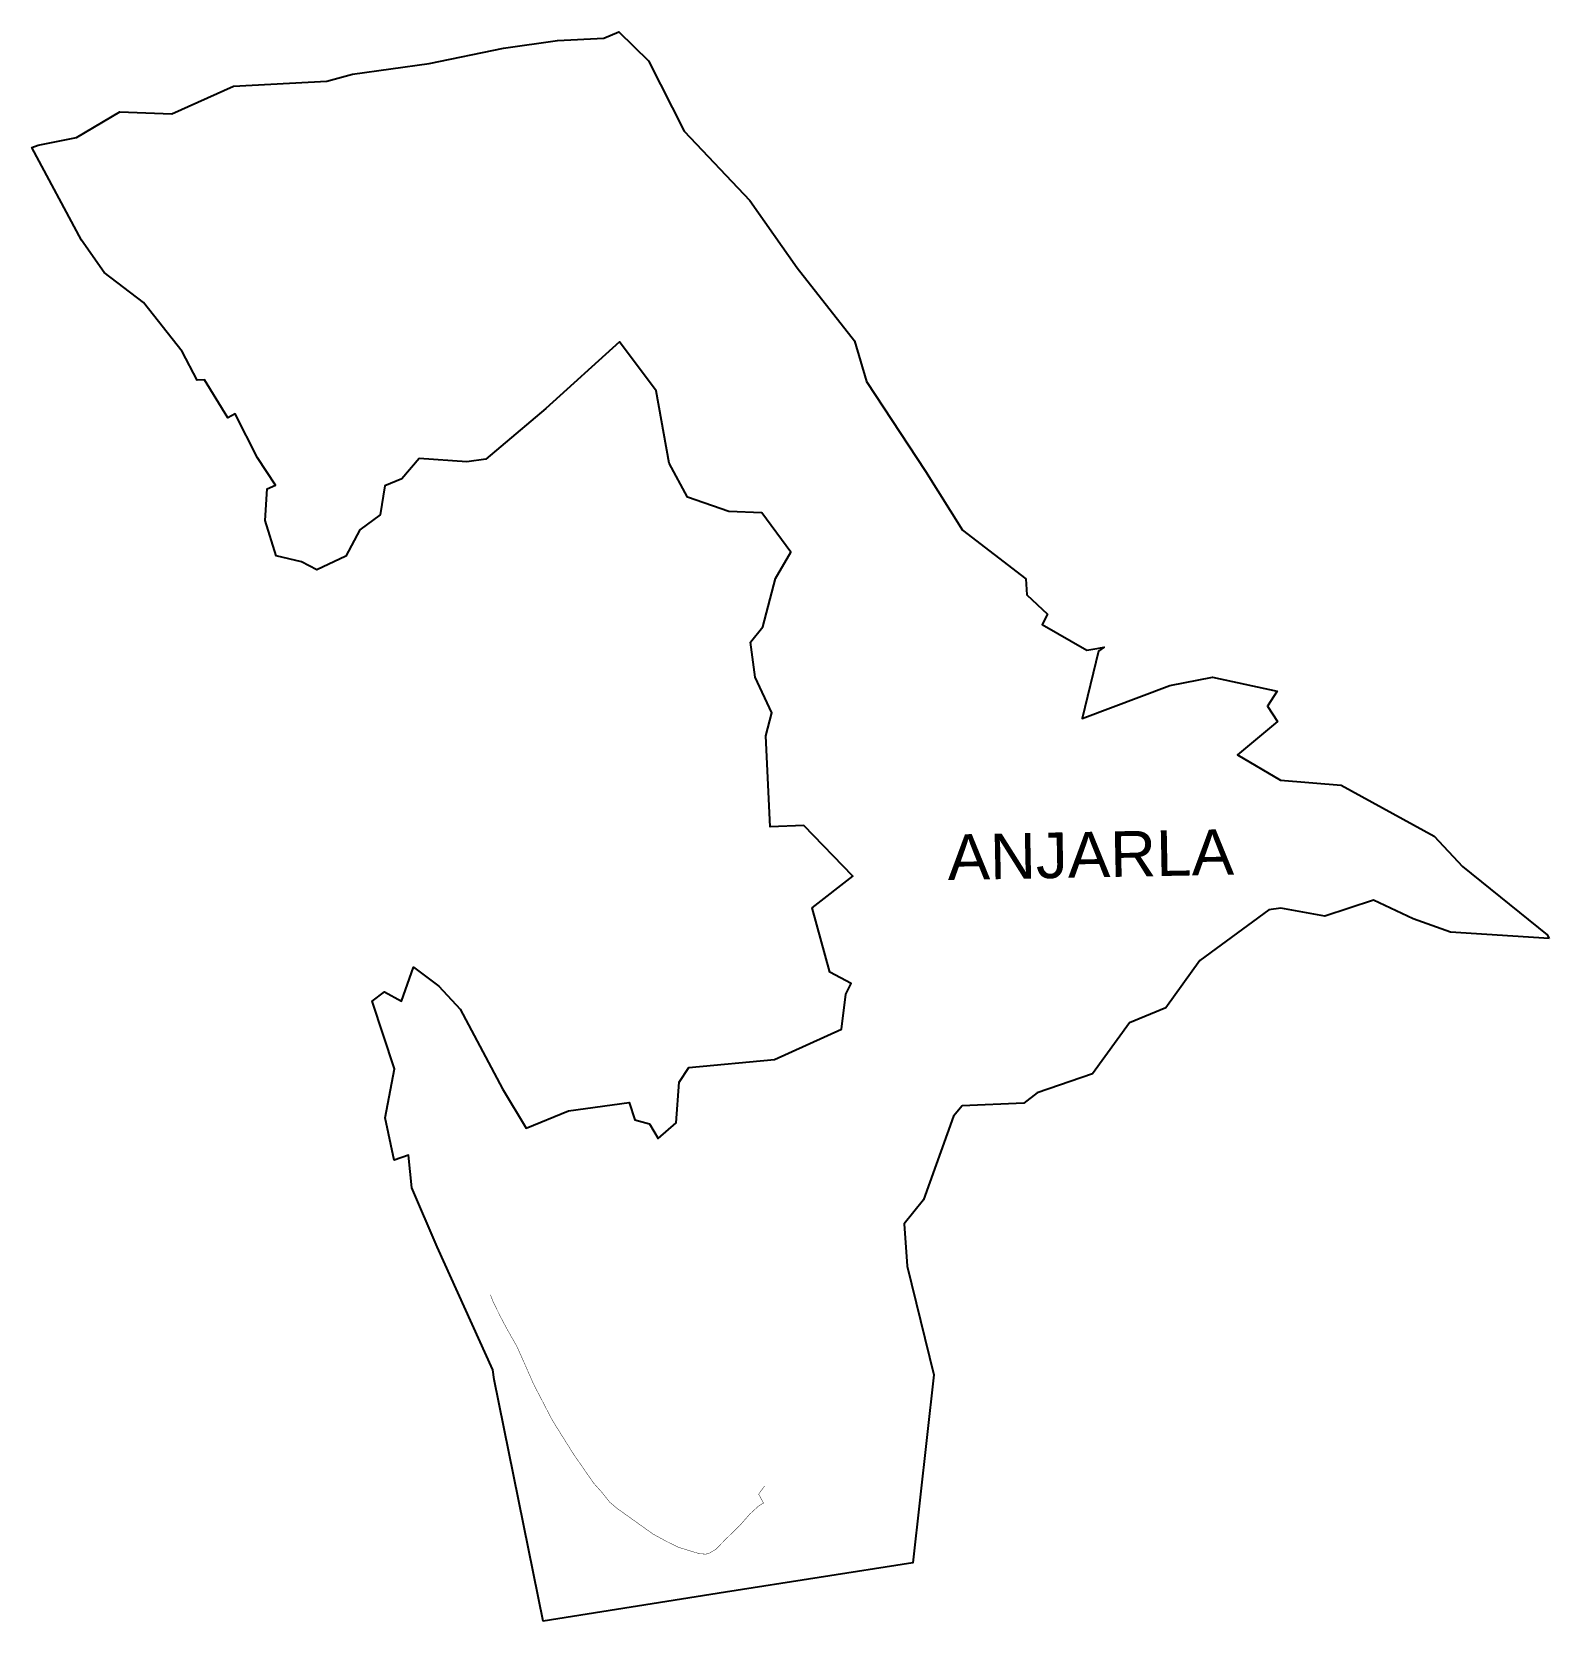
# Model space of a CAD drawing. Header units: metres. Extents: x 296205 to 299828, y 1973761 to 1977555.
import ezdxf

# ---------------------------------------------------------------- set-up
doc = ezdxf.new("R2010")
doc.units = ezdxf.units.M
for name, color, linetype in [('SEAWALL', 170, 'Continuous'), ('village', 3, 'Continuous'), ('VILLAGE NAME', 250, 'Continuous')]:
    doc.layers.add(name, color=color, linetype=linetype)
doc.styles.get("Standard").update_dxf_attribs({"font": 'simplex.shx'})

msp = doc.modelspace()

# ---------------------------------------------------------------- linework, layer by layer
at = {"layer": 'SEAWALL', "color": 30, "const_width": 1, "flags": 128}
for points in [[(297300.1, 1974540.8), (297305.8, 1974525.4), (297323.8, 1974488.8), (297338.2, 1974461.5), (297363.9, 1974416), (297384.7, 1974369.3), (297403.3, 1974326.9), (297448.4, 1974240.1), (297498.1, 1974160.8), (297546.8, 1974090.4)], [(297546.8, 1974090.4), (297566, 1974069.1), (297585.3, 1974045), (297602, 1974030.9), (297637, 1974005.9), (297687.9, 1973969.5), (297719.9, 1973951.9), (297749.4, 1973937.5), (297782.6, 1973927.3), (297799.5, 1973922.3), (297814.4, 1973921.2), (297823.4, 1973923.8), (297838.6, 1973932.9), (297861.2, 1973956.2), (297895.5, 1973989.5), (297919.6, 1974017), (297940.2, 1974035.9), (297952.1, 1974043.1), (297940.7, 1974064.3), (297954.6, 1974083.9)]]:
    msp.add_lwpolyline(points, dxfattribs=at)
at = {"layer": 'village', "color": 3, "true_color": 0x00ff00}
msp.add_polyline3d([(299828, 1975390.4, 0), (299592.6, 1975406, 0), (299503.3, 1975437.5, 0), (299408.5, 1975481.9, 0), (299292.3, 1975443.6, 0), (299187.3, 1975462.7, 0), (299158.3, 1975459.3, 0), (298993.6, 1975338.5, 0), (298913, 1975225.4, 0), (298825.6, 1975189.3, 0), (298737.9, 1975067.6, 0), (298605.7, 1975022, 0), (298573.3, 1974997.4, 0), (298426.4, 1974990.9, 0), (298405.6, 1974966.9, 0), (298334.3, 1974767.3, 0), (298287.7, 1974709.5, 0), (298295.3, 1974608.3, 0), (298359, 1974349.3, 0), (298308.6, 1973900.4, 0), (297861.6, 1973830.4, 0), (297426, 1973761.1, 0), (297309, 1974338, 0), (297305.9, 1974361, 0), (297173, 1974654.8, 0), (297112.7, 1974795.8, 0), (297105, 1974873.5, 0), (297070.1, 1974861.9, 0), (297048.7, 1974962.4, 0), (297070.9, 1975079.3, 0), (297018.2, 1975241.4, 0), (297047.1, 1975263.3, 0), (297087.9, 1975241, 0), (297116.8, 1975322.3, 0), (297177.3, 1975277.2, 0), (297228.2, 1975222.1, 0), (297328.7, 1975032, 0), (297385.2, 1974937.8, 0), (297486.8, 1974979, 0), (297631.6, 1974999, 0), (297645.3, 1974957.6, 0), (297679.8, 1974948.1, 0), (297700.5, 1974913.5, 0), (297744, 1974950.4, 0), (297751.2, 1975047.5, 0), (297773.9, 1975082.4, 0), (297978.7, 1975102.2, 0), (298138.7, 1975174.4, 0), (298148.5, 1975257.7, 0), (298161.6, 1975283.2, 0), (298110.2, 1975310.7, 0), (298068.7, 1975463.9, 0), (298165.2, 1975539.3, 0), (298048.7, 1975660.5, 0), (297968, 1975657.3, 0), (297957.8, 1975874.3, 0), (297972.4, 1975929.3, 0), (297932.2, 1976014.7, 0), (297920.8, 1976098, 0), (297950.8, 1976134.6, 0), (297980.7, 1976250.3, 0), (298017.2, 1976312.9, 0), (297948, 1976406.8, 0), (297869.1, 1976410.2, 0), (297770.9, 1976443.8, 0), (297726.7, 1976524.9, 0), (297696.1, 1976697.8, 0), (297608, 1976814.6, 0), (297432.2, 1976655.9, 0), (297289.5, 1976535.1, 0), (297244.3, 1976528.7, 0), (297129.9, 1976536.6, 0), (297088.8, 1976487.9, 0), (297048.4, 1976471.5, 0), (297036.9, 1976401.7, 0), (296988.4, 1976365.9, 0), (296955, 1976302.9, 0), (296885.4, 1976270.4, 0), (296848.9, 1976289.7, 0), (296789.1, 1976304.1, 0), (296762.6, 1976388.6, 0), (296767.5, 1976464, 0), (296787.5, 1976472.5, 0), (296744.2, 1976538, 0), (296690.9, 1976642.7, 0), (296673, 1976633.8, 0), (296618, 1976723.8, 0), (296600.4, 1976723.1, 0), (296564.2, 1976791.7, 0), (296472.1, 1976908.9, 0), (296378, 1976980.1, 0), (296323.9, 1977057.2, 0), (296205.3, 1977279, 0), (296220.4, 1977283.9, 0), (296312, 1977302.9, 0), (296415.6, 1977363.8, 0), (296539.4, 1977358.7, 0), (296687.2, 1977425, 0), (296909.6, 1977436.7, 0), (296970.9, 1977453.6, 0), (297154.1, 1977479.4, 0), (297331.6, 1977515.8, 0), (297460.2, 1977534, 0), (297571.3, 1977539.4, 0), (297606.9, 1977554.9, 0), (297677.8, 1977485.4, 0), (297762.9, 1977317.4, 0), (297919.8, 1977152.3, 0), (298032.7, 1976991.6, 0), (298169.3, 1976817.4, 0), (298198.4, 1976720.1, 0), (298339.3, 1976506.4, 0), (298427.3, 1976365.3, 0), (298578.6, 1976249.4, 0), (298581.2, 1976211, 0), (298630.5, 1976165.2, 0), (298617.4, 1976140.2, 0), (298724.4, 1976078.7, 0), (298752.5, 1976083.8, 0), (298765.5, 1976086.2, 0), (298752.2, 1976076.3, 0), (298712.7, 1975915.4, 0), (298922.5, 1975994.7, 0), (299023.9, 1976014.3, 0), (299178.6, 1975980.9, 0), (299155.2, 1975945.2, 0), (299179.4, 1975908.9, 0), (299083.7, 1975829.1, 0), (299186.5, 1975768.2, 0), (299331.3, 1975756.3, 0), (299553.5, 1975635.3, 0), (299621.3, 1975562.8, 0), (299823.3, 1975399.4, 0)], close=True, dxfattribs=at)

# ---------------------------------------------------------------- texts
at = {"layer": 'VILLAGE NAME', "insert": (298390.3, 1975638.7), "char_height": 108.748, "attachment_point": 1, "rotation": 1.1028}
msp.add_mtext_dynamic_manual_height_columns('{\\fArial|b0|i0|c0|p34;ANJARLA}', width=1571.314, gutter_width=543.7, heights=[0], dxfattribs=at)

doc.saveas('drawing.dxf')
